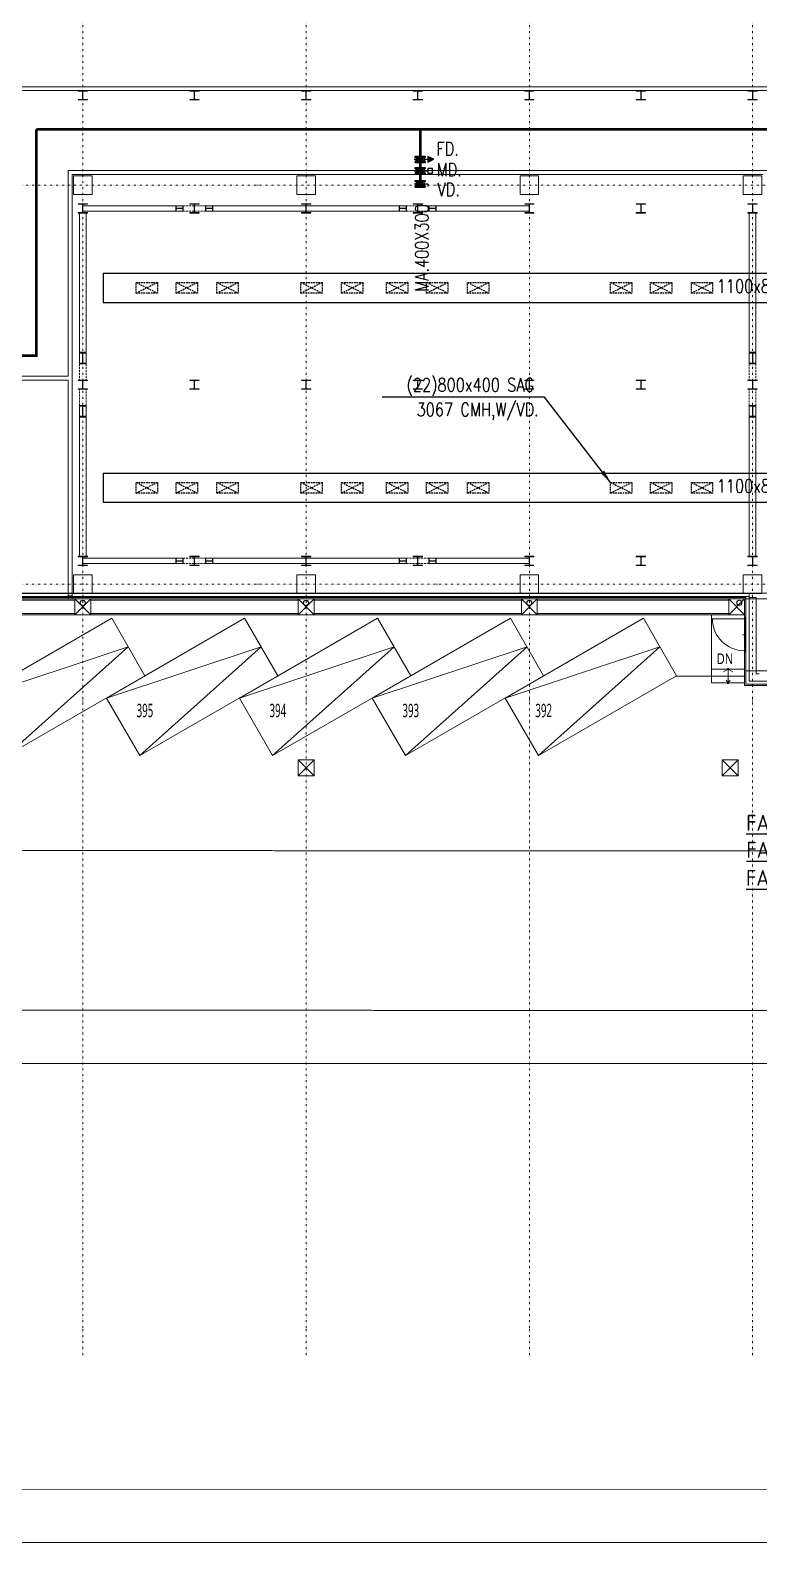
# Model space of a CAD drawing. Extents: x -76427 to 292734, y -42117 to 131250.
# Drawn here: x 41223 to 68632, y -36025 to 20820 of the extents above; entities that cross this region are included whole.
import ezdxf
from ezdxf.enums import TextEntityAlignment as Align

# ---------------------------------------------------------------- set-up
doc = ezdxf.new("R2010")
doc.units = 0
doc.header["$LTSCALE"] = 250
for name, pattern in [('H12PL1$0$CENTERK4', [0.3582, 0.3333, -0.0083, 0.0083, -0.0083]), ('H12PL1$0$JJP_三點線', [0.9, 0.3, -0.15, 0, -0.15, 0, -0.15, 0, -0.15]), ('H12PL1$0$JJP_虛線(退縮線、投影線、地下室範圍、非屬本工程、圖面分區)', [0.45, 0.3, -0.15]), ('XFM2D05-200k$0$HIDDEN', [0.375, 0.25, -0.125]), ('XFM2D05-200k$0$HIDDEN2', [0.1875, 0.125, -0.0625])]:
    doc.linetypes.add(name, pattern=pattern)
for name, color, linetype in [('H12PL1$0$A-OBJE-MEP', 252, 'Continuous'), ('H12PL1$0$A-STRS', 252, 'Continuous'), ('H12PL1$0$A-TEXT', 252, 'Continuous'), ('H12PL1$0$A-WALL-EX', 252, 'Continuous'), ('H12PL1$0$A-WALL-IN', 252, 'Continuous'), ('H12PL1$0$A-WALL-IN.200K', 252, 'Continuous'), ('H12PL1$0$L10_14_DOURO', 252, 'Continuous'), ('H12PL1$0$L10_14_DRAN', 252, 'Continuous'), ('H12PL1$0$L10_14_KABE1', 252, 'Continuous'), ('H12PL1$0$L10_14_KAIDAN', 252, 'Continuous'), ('H12PL1$0$L10_14_PKG', 252, 'Continuous'), ('H12PL1$0$L10_14_PKG-NN', 252, 'Continuous'), ('H12PL1$0$L10_14_SIAGE1', 252, 'Continuous'), ('H12PL1$0$L10_14_SIKICHI', 252, 'Continuous'), ('H12PL1$0$L10_14_SITE', 252, 'Continuous'), ('H12PL1$0$L10_14_SUGATA3', 252, 'Continuous'), ('H12PL1$0$L10_14_TATEGU1', 252, 'Continuous'), ('H12PL1$0$L10_14_TATEGU3', 252, 'Continuous'), ('H12PL1$0$S-BEAM-SHOW.200K', 252, 'Continuous'), ('H12PL1$0$S-COL', 252, 'Continuous'), ('H12PL1$0$S-COL.200K', 252, 'Continuous'), ('H12PL1$0$S-FNDN', 252, 'Continuous'), ('H12PL1$0$S-GRID', 252, 'Continuous'), ('H12PL1$0$S-SLAB-SHOW', 252, 'Continuous'), ('H12PL1$0$S-SLAB-SHOW.200K', 252, 'Continuous'), ('H12PL1$0$S-WALL', 252, 'Continuous'), ('XFM2D05-200k$0$M-CMDUCT-DAPR', 104, 'Continuous'), ('XFM2D05-200k$0$M-DUCT-DAPR', 3, 'Continuous'), ('XFM2D05-200k$0$M-DUCT-DIFFUSER', 2, 'Continuous'), ('XFM2D05-200k$0$M-DUCT-FLAN-L', 3, 'Continuous'), ('XFM2D05-200k$0$M-DUCT-TEXT', 4, 'Continuous'), ('XFM2D05-200k$0$M-HVAC-DUCT', 100, 'Continuous'), ('XFM2D05-200k$0$M-MAU-DUCT', 150, 'Continuous'), ('XFM2D05-200k$0$M-PIPE-TEXT-ARROR', 91, 'Continuous'), ('XFM2Q05-200k$0$M-HVAC-EQUP-TEXT', 4, 'Continuous')]:
    doc.layers.add(name, color=color, linetype=linetype)
doc.styles.add('H12PL1$0$Standard', font='', dxfattribs={"width": 0.8})
doc.styles.add('XFM2D05-200k$0$AA-TXT', font='simplex.shx', dxfattribs={"bigfont": 'china.shx'})
doc.styles.add('XFM2Q05-200k$0$AA-TXT', font='isocp.shx', dxfattribs={"width": 0.8, "bigfont": 'china.shx'})
doc.styles.get('H12PL1$0$Standard').set_extended_font_data('Microsoft JhengHei')
doc.dimstyles.new('XFM2D05-200k$0$adim-200', dxfattribs={"dimscale": 200, "dimtxt": 0.3, "dimasz": 2.5, "dimexe": 0.1, "dimexo": 0.5, "dimgap": 0.15, "dimtad": 0, "dimdec": 4, "dimzin": 3, "dimdsep": 46, "dimtxsty": 'XFM2D05-200k$0$AA-TXT', "dimcen": 2.5, "dimclrd": 256, "dimclre": 256, "dimclrt": 256, "dimadec": 0, "dimazin": 0, "dimtfac": 1, "dimtdec": 4, "dimtmove": 0, "dimatfit": 3, "dimfxl": 1, "dimtolj": 1, "dimtzin": 0, "dimarcsym": 0})

# ---------------------------------------------------------------- blocks, each defined once
blk = doc.blocks.new('H12PL1')
at = {"layer": 'H12PL1$0$A-OBJE-MEP', "lineweight": 0, "flags": 128}
for points in [[(43295, -700, 1), (43105, -700, 1)], [(51695, -700, 1), (51505, -700, 1)], [(60095, -700, 1), (59905, -700, 1)], [(67995, -700, 1), (67805, -700, 1)]]:
    blk.add_lwpolyline(points, format="xyb", close=True, dxfattribs=at)
at = {"layer": 'H12PL1$0$A-OBJE-MEP', "lineweight": 0}
for centre in [(43200, -700), (51600, -700), (60000, -700), (67900, -700)]:
    blk.add_circle(centre, 100, dxfattribs=at)
at = {"layer": 'H12PL1$0$A-STRS', "lineweight": 0}
for p, q in [((66850, -3190), (66850, -3710)), ((68100, -3190), (66850, -3190)), ((68100, -3190), (66850, -3190)), ((66850, -3190), (66850, -3450)), ((67475, -3450), (67475, -3190)), ((68100, -3710), (68100, -3190)), ((68100, -3450), (68100, -3190)), ((66850, -3450), (68100, -3450)), ((68100, -3450), (66850, -3450)), ((66850, -3450), (66850, -3710)), ((66850, -3450), (68100, -3450)), ((66850, -3710), (68100, -3710)), ((66850, -3710), (68100, -3710)), ((67400, -3610), (67475, -3710)), ((67475, -3710), (67475, -3450)), ((67475, -3710), (67550, -3610)), ((68100, -3710), (68100, -3450))]:
    blk.add_line(p, q, dxfattribs=at)
at = {"layer": 'H12PL1$0$A-STRS', "lineweight": 0, "flags": 128}
blk.add_lwpolyline([(67450, -3190, 1), (67500, -3190, 1)], format="xyb", close=True, dxfattribs=at)
at = {"layer": 'H12PL1$0$A-WALL-EX', "lineweight": 0}
for p, q in [((68150, -465), (18000, -465)), ((68270, -350), (68150, -350)), ((68270, -350), (68150, -350)), ((68150, -465), (68270, -465)), ((68150, -465), (68270, -465)), ((68270, -465), (68270, -350))]:
    blk.add_line(p, q, dxfattribs=at)
at = {"layer": 'H12PL1$0$A-WALL-EX', "lineweight": 0, "flags": 128}
for points in [[(68150, -350), (18000, -350)], [(18000, -500), (68150, -500)], [(18000, -500), (68150, -500)], [(18000, -500), (68150, -500)], [(18000, -500), (68150, -500)], [(18000, -500), (68150, -500)], [(18000, -500), (68150, -500)], [(18000, -500), (68150, -500)], [(18000, -500), (68150, -500)], [(68150, -350), (68270, -350)], [(68150, -500), (68150, -465)], [(68150, -465), (68150, -3640)], [(68270, -3640), (68270, -350)], [(68150, -3760), (68150, -3640)], [(68150, -3760), (77050, -3760)], [(76930, -3640), (68270, -3640)]]:
    blk.add_lwpolyline(points, dxfattribs=at)
at = {"layer": 'H12PL1$0$A-WALL-IN', "lineweight": 0, "flags": 128}
for points in [[(68270, -350), (68270, -500)], [(68270, -500), (68537, -500)], [(68537, -500), (68537, -3372.5)], [(68537, -3372.5), (68650, -3372.5)]]:
    blk.add_lwpolyline(points, dxfattribs=at)
at = {"layer": 'H12PL1$0$A-WALL-IN.200K', "lineweight": 0, "flags": 128}
for points in [[(243150, 18700), (39500, 18700)], [(40000, 18550), (43025, 18550)], [(43375, 18550), (47225, 18550)], [(47575, 18550), (51425, 18550)], [(51775, 18550), (55625, 18550)], [(55975, 18550), (59825, 18550)], [(60175, 18550), (64025, 18550)], [(64375, 18550), (68225, 18550)], [(68575, 18550), (72425, 18550)], [(42650, 15550), (42650, 15400)], [(167450, 15550), (42650, 15550)], [(42650, 15400), (42650, 7825)], [(42800, 7675), (42800, 15400)], [(42800, 15400), (68800, 15400)], [(42650, 7825), (18450, 7825)], [(39175, 7675), (42650, 7675)], [(42650, 7675), (42650, -440)], [(42800, -440), (42800, 7675)], [(42650, -440), (42800, -440)]]:
    blk.add_lwpolyline(points, dxfattribs=at)
at = {"layer": 'H12PL1$0$L10_14_DOURO', "lineweight": 0}
for p, q in [((263350.86, -18066.2), (-720.36, -18001.66)), ((96439.32, -34025.4), (10639.33, -34004.43))]:
    blk.add_line(p, q, dxfattribs=at)
at = {"layer": 'H12PL1$0$L10_14_DRAN', "lineweight": 0}
for centre in [(43200, -700), (51600, -700), (60000, -700), (67900, -700)]:
    blk.add_circle(centre, 100, dxfattribs=at)
at = {"layer": 'H12PL1$0$L10_14_KABE1', "lineweight": 0}
for p, q in [((18050, -550), (68100, -550)), ((68100, -550), (68100, -1245)), ((68100, -1245), (68150, -1245)), ((68100, -2555), (68150, -2555)), ((68100, -2555), (68100, -3810)), ((68100, -3810), (77100, -3810))]:
    blk.add_line(p, q, dxfattribs=at)
at = {"layer": 'H12PL1$0$L10_14_KAIDAN', "lineweight": 0, "flags": 128}
blk.add_lwpolyline([(67475, -3710), (67475, -3190), (67650, -3290), (67475, -3190), (67300, -3290)], dxfattribs=at)
at = {"layer": 'H12PL1$0$L10_14_KAIDAN', "lineweight": 0}
blk.add_circle((67475, -3710), 25, dxfattribs=at)
at = {"layer": 'H12PL1$0$L10_14_PKG', "lineweight": 0, "flags": 128}
for points in [[(40342.67, -6441.61), (45538.82, -3441.61), (44288.82, -1276.55), (39092.67, -4276.55)], [(45342.67, -6441.61), (50538.82, -3441.61), (49288.82, -1276.55), (44092.67, -4276.55)], [(50342.67, -6441.61), (55538.82, -3441.61), (54288.82, -1276.55), (49092.67, -4276.55)], [(55342.67, -6441.61), (60538.82, -3441.61), (59288.82, -1276.55), (54092.67, -4276.55)], [(60342.67, -6441.61), (65538.82, -3441.61), (64288.82, -1276.55), (59092.67, -4276.55)]]:
    blk.add_lwpolyline(points, close=True, dxfattribs=at)
for points in [[(40342.67, -6441.61), (44913.82, -2359.08), (39092.67, -4276.55)], [(45342.67, -6441.61), (49913.82, -2359.08), (44092.67, -4276.55)], [(50342.67, -6441.61), (54913.82, -2359.08), (49092.67, -4276.55)], [(55342.67, -6441.61), (59913.82, -2359.08), (54092.67, -4276.55)], [(60342.67, -6441.61), (64913.82, -2359.08), (59092.67, -4276.55)]]:
    blk.add_lwpolyline(points, dxfattribs=at)
at = {"layer": 'H12PL1$0$L10_14_SIAGE1', "lineweight": 0}
for p, q in [((68100, -1245), (68100, -1260)), ((68100, -2555), (68100, -2540))]:
    blk.add_line(p, q, dxfattribs=at)
at = {"layer": 'H12PL1$0$L10_14_SIKICHI', "linetype": 'H12PL1$0$CENTERK4', "lineweight": 0}
for p, q in [((263352.82, -10066.2), (-23200, -9996.16)), ((263351.35, -16066.2), (-23200, -15996.16)), ((263351.35, -16066.2), (-14000, -15998.41)), ((96438.83, -36025.4), (10638.84, -36004.43))]:
    blk.add_line(p, q, dxfattribs=at)
at = {"layer": 'H12PL1$0$L10_14_SITE', "lineweight": 0}
blk.add_line((65506.97, -3460), (66850, -3460), dxfattribs=at)
at = {"layer": 'H12PL1$0$L10_14_SUGATA3', "lineweight": 0}
for p, q in [((42900, -1150), (43500, -550)), ((42900, -550), (43500, -1150)), ((51300, -1150), (51900, -550)), ((51300, -550), (51900, -1150)), ((59700, -1150), (60300, -550)), ((59700, -550), (60300, -1150)), ((67500, -550), (68100, -1150)), ((67500, -1150), (68100, -550)), ((35100, -600), (42900, -600)), ((35100, -1100), (42900, -1100)), ((43500, -600), (51300, -600)), ((43500, -1100), (51300, -1100)), ((51900, -600), (59700, -600)), ((51900, -1100), (59700, -1100)), ((60300, -600), (67500, -600)), ((60300, -1100), (67500, -1100)), ((18650, -1150), (67500, -1150)), ((66850, -1150), (66850, -3710)), ((68100, -1150), (66850, -1150)), ((68100, -3190), (66850, -3190)), ((68100, -3450), (66850, -3450)), ((68100, -3710), (66850, -3710)), ((51300, -6600), (51900, -7200)), ((51300, -7200), (51900, -6600)), ((67250, -6600), (67850, -7200)), ((67250, -7200), (67850, -6600))]:
    blk.add_line(p, q, dxfattribs=at)
at = {"layer": 'H12PL1$0$L10_14_SUGATA3', "lineweight": 0, "flags": 128}
for points in [[(42900, -1150), (43500, -1150), (43500, -550), (42900, -550)], [(51300, -1150), (51900, -1150), (51900, -550), (51300, -550)], [(59700, -1150), (60300, -1150), (60300, -550), (59700, -550)], [(67500, -1150), (68100, -1150), (68100, -550), (67500, -550)], [(51300, -7200), (51900, -7200), (51900, -6600), (51300, -6600)], [(67250, -7200), (67850, -7200), (67850, -6600), (67250, -6600)]]:
    blk.add_lwpolyline(points, close=True, dxfattribs=at)
at = {"layer": 'H12PL1$0$L10_14_TATEGU1', "lineweight": 0, "flags": 128}
for points in [[(68110, -1260), (68090, -1260), (68090, -1285), (68135, -1285), (68135, -1300), (68150, -1300)], [(68110, -2540), (68090, -2540), (68090, -2515), (68135, -2515), (68135, -2500), (68150, -2500)]]:
    blk.add_lwpolyline(points, dxfattribs=at)
at = {"layer": 'H12PL1$0$L10_14_TATEGU3', "lineweight": 0}
for p, q in [((68090, -1300), (66890, -1300)), ((68150, -1900), (68025, -1900))]:
    blk.add_line(p, q, dxfattribs=at)
at = {"layer": 'H12PL1$0$L10_14_TATEGU3', "lineweight": 0, "flags": 128}
blk.add_lwpolyline([(68090, -2510), (68090, -1290), (68130, -1290), (68130, -2510)], close=True, dxfattribs=at)
at = {"layer": 'H12PL1$0$L10_14_TATEGU3', "lineweight": 0}
blk.add_arc((68090, -1300), 1200, 180, 270, dxfattribs=at)
at = {"layer": 'H12PL1$0$S-BEAM-SHOW.200K', "lineweight": 0}
for p, q in [((43200, 14225), (46982.35, 14225)), ((43200, 14025), (43200, 14225)), ((46719.14, 14225), (46702.34, 14225)), ((46702.34, 14225), (46702.34, 14025)), ((46719.14, 14135), (46719.14, 14225)), ((46982.35, 14225), (46965.55, 14225)), ((46965.55, 14225), (46965.55, 14135)), ((46982.35, 14025), (46982.35, 14225)), ((51600, 14225), (47817.65, 14225)), ((47834.45, 14225), (47817.65, 14225)), ((47817.65, 14225), (47817.65, 14025)), ((47834.45, 14135), (47834.45, 14225)), ((48097.66, 14225), (48080.86, 14225)), ((48080.86, 14225), (48080.86, 14135)), ((48097.66, 14025), (48097.66, 14225)), ((51600, 14225), (55382.35, 14225)), ((55119.14, 14225), (55102.34, 14225)), ((55102.34, 14225), (55102.34, 14025)), ((55119.14, 14135), (55119.14, 14225)), ((55382.35, 14225), (55365.55, 14225)), ((55365.55, 14225), (55365.55, 14135)), ((55382.35, 14025), (55382.35, 14225)), ((60000, 14225), (56217.65, 14225)), ((56234.45, 14225), (56217.65, 14225)), ((56217.65, 14225), (56217.65, 14025)), ((56234.45, 14135), (56234.45, 14225)), ((56497.66, 14225), (56480.86, 14225)), ((56480.86, 14225), (56480.86, 14135)), ((56497.66, 14025), (56497.66, 14225)), ((60000, 14225), (60000, 14025)), ((43075, 13950), (43075, 8277.59)), ((43075, 13950), (43325, 13950)), ((43200, 14025), (46982.35, 14025)), ((43325, 13950), (43325, 8277.59)), ((46702.34, 14025), (46719.14, 14025)), ((46721.6, 14130.76), (46719.14, 14135)), ((46719.14, 14115), (46721.6, 14119.24)), ((46719.14, 14025), (46719.14, 14115)), ((46727.54, 14129), (46721.6, 14130.76)), ((46721.6, 14119.24), (46727.54, 14121)), ((46957.15, 14129), (46727.54, 14129)), ((46727.54, 14121), (46957.15, 14121)), ((46963.09, 14130.76), (46957.15, 14129)), ((46957.15, 14121), (46963.09, 14119.24)), ((46965.55, 14135), (46963.09, 14130.76)), ((46963.09, 14119.24), (46965.55, 14115)), ((46965.55, 14115), (46965.55, 14025)), ((46965.55, 14025), (46982.35, 14025)), ((51600, 14025), (47817.65, 14025)), ((47817.65, 14025), (47834.45, 14025)), ((47836.91, 14130.76), (47834.45, 14135)), ((47834.45, 14115), (47836.91, 14119.24)), ((47834.45, 14025), (47834.45, 14115)), ((47842.85, 14129), (47836.91, 14130.76)), ((47836.91, 14119.24), (47842.85, 14121)), ((48072.46, 14129), (47842.85, 14129)), ((47842.85, 14121), (48072.46, 14121)), ((48078.4, 14130.76), (48072.46, 14129)), ((48072.46, 14121), (48078.4, 14119.24)), ((48080.86, 14135), (48078.4, 14130.76)), ((48078.4, 14119.24), (48080.86, 14115)), ((48080.86, 14115), (48080.86, 14025)), ((48080.86, 14025), (48097.66, 14025)), ((51600, 14025), (55382.35, 14025)), ((55102.34, 14025), (55119.14, 14025)), ((55121.6, 14130.76), (55119.14, 14135)), ((55119.14, 14115), (55121.6, 14119.24)), ((55119.14, 14025), (55119.14, 14115)), ((55127.54, 14129), (55121.6, 14130.76)), ((55121.6, 14119.24), (55127.54, 14121)), ((55357.15, 14129), (55127.54, 14129)), ((55127.54, 14121), (55357.15, 14121)), ((55363.09, 14130.76), (55357.15, 14129)), ((55357.15, 14121), (55363.09, 14119.24)), ((55365.55, 14135), (55363.09, 14130.76)), ((55363.09, 14119.24), (55365.55, 14115)), ((55365.55, 14115), (55365.55, 14025)), ((55365.55, 14025), (55382.35, 14025)), ((60000, 14025), (56217.65, 14025)), ((56217.65, 14025), (56234.45, 14025)), ((56236.91, 14130.76), (56234.45, 14135)), ((56234.45, 14115), (56236.91, 14119.24)), ((56234.45, 14025), (56234.45, 14115)), ((56242.85, 14129), (56236.91, 14130.76)), ((56236.91, 14119.24), (56242.85, 14121)), ((56472.46, 14129), (56242.85, 14129)), ((56242.85, 14121), (56472.46, 14121)), ((56478.4, 14130.76), (56472.46, 14129)), ((56472.46, 14121), (56478.4, 14119.24)), ((56480.86, 14135), (56478.4, 14130.76)), ((56478.4, 14119.24), (56480.86, 14115)), ((56480.86, 14115), (56480.86, 14025)), ((56480.86, 14025), (56497.66, 14025)), ((68275, 13950), (68275, 8277.59)), ((68275, 13950), (68525, 13950)), ((68525, 13950), (68525, 8277.59)), ((43325, 8722.23), (43075, 8722.23)), ((43075, 8722.23), (43075, 8686.66)), ((43075, 8686.66), (43194, 8686.66)), ((43194, 8686.66), (43206, 8686.66)), ((43206, 8686.66), (43194, 8686.66)), ((43194, 8686.66), (43194, 8313.16)), ((43206, 8686.66), (43325, 8686.66)), ((43206, 8313.16), (43206, 8686.66)), ((43325, 8686.66), (43325, 8722.23)), ((68525, 8722.23), (68275, 8722.23)), ((68275, 8722.23), (68275, 8686.66)), ((68275, 8686.66), (68394, 8686.66)), ((68394, 8686.66), (68406, 8686.66)), ((68406, 8686.66), (68394, 8686.66)), ((68394, 8686.66), (68394, 8313.16)), ((68406, 8686.66), (68525, 8686.66)), ((68406, 8313.16), (68406, 8686.66)), ((68525, 8686.66), (68525, 8722.23)), ((43075, 8313.16), (43075, 8277.59)), ((43194, 8313.16), (43075, 8313.16)), ((43075, 8277.59), (43325, 8277.59)), ((43194, 8313.16), (43206, 8313.16)), ((43206, 8313.16), (43194, 8313.16)), ((43325, 8313.16), (43206, 8313.16)), ((43325, 8277.59), (43325, 8313.16)), ((68275, 8313.16), (68275, 8277.59)), ((68394, 8313.16), (68275, 8313.16)), ((68275, 8277.59), (68525, 8277.59)), ((68394, 8313.16), (68406, 8313.16)), ((68406, 8313.16), (68394, 8313.16)), ((68525, 8313.16), (68406, 8313.16)), ((68525, 8277.59), (68525, 8313.16)), ((43075, 1050), (43075, 6722.41)), ((43325, 6722.41), (43075, 6722.41)), ((43075, 6722.41), (43075, 6686.84)), ((43075, 6686.84), (43194, 6686.84)), ((43075, 6313.34), (43075, 6277.77)), ((43194, 6313.34), (43075, 6313.34)), ((43075, 6277.77), (43325, 6277.77)), ((43206, 6686.84), (43194, 6686.84)), ((43194, 6686.84), (43194, 6313.34)), ((43194, 6686.84), (43206, 6686.84)), ((43206, 6313.34), (43194, 6313.34)), ((43194, 6313.34), (43206, 6313.34)), ((43206, 6313.34), (43206, 6686.84)), ((43206, 6686.84), (43325, 6686.84)), ((43325, 6313.34), (43206, 6313.34)), ((43325, 1050), (43325, 6722.41)), ((43325, 6686.84), (43325, 6722.41)), ((43325, 6277.77), (43325, 6313.34)), ((68275, 1050), (68275, 6722.41)), ((68525, 6722.41), (68275, 6722.41)), ((68275, 6722.41), (68275, 6686.84)), ((68275, 6686.84), (68394, 6686.84)), ((68275, 6313.34), (68275, 6277.77)), ((68394, 6313.34), (68275, 6313.34)), ((68275, 6277.77), (68525, 6277.77)), ((68406, 6686.84), (68394, 6686.84)), ((68394, 6686.84), (68394, 6313.34)), ((68394, 6686.84), (68406, 6686.84)), ((68406, 6313.34), (68394, 6313.34)), ((68394, 6313.34), (68406, 6313.34)), ((68406, 6313.34), (68406, 6686.84)), ((68406, 6686.84), (68525, 6686.84)), ((68525, 6313.34), (68406, 6313.34)), ((68525, 1050), (68525, 6722.41)), ((68525, 6686.84), (68525, 6722.41)), ((68525, 6277.77), (68525, 6313.34)), ((43325, 1050), (43075, 1050)), ((43200, 975), (46982.35, 975)), ((43200, 775), (43200, 975)), ((43200, 775), (46982.35, 775)), ((46719.14, 975), (46702.34, 975)), ((46702.34, 975), (46702.34, 775)), ((46702.34, 775), (46719.14, 775)), ((46719.14, 885), (46719.14, 975)), ((46721.6, 880.76), (46719.14, 885)), ((46719.14, 865), (46721.6, 869.24)), ((46719.14, 775), (46719.14, 865)), ((46727.54, 879), (46721.6, 880.76)), ((46721.6, 869.24), (46727.54, 871)), ((46957.15, 879), (46727.54, 879)), ((46727.54, 871), (46957.15, 871)), ((46963.09, 880.76), (46957.15, 879)), ((46957.15, 871), (46963.09, 869.24)), ((46965.55, 885), (46963.09, 880.76)), ((46963.09, 869.24), (46965.55, 865)), ((46982.35, 975), (46965.55, 975)), ((46965.55, 975), (46965.55, 885)), ((46965.55, 865), (46965.55, 775)), ((46965.55, 775), (46982.35, 775)), ((46982.35, 775), (46982.35, 975)), ((51600, 975), (47817.65, 975)), ((47834.45, 975), (47817.65, 975)), ((47817.65, 975), (47817.65, 775)), ((51600, 775), (47817.65, 775)), ((47817.65, 775), (47834.45, 775)), ((47834.45, 885), (47834.45, 975)), ((47836.91, 880.76), (47834.45, 885)), ((47834.45, 865), (47836.91, 869.24)), ((47834.45, 775), (47834.45, 865)), ((47842.85, 879), (47836.91, 880.76)), ((47836.91, 869.24), (47842.85, 871)), ((48072.46, 879), (47842.85, 879)), ((47842.85, 871), (48072.46, 871)), ((48078.4, 880.76), (48072.46, 879)), ((48072.46, 871), (48078.4, 869.24)), ((48080.86, 885), (48078.4, 880.76)), ((48078.4, 869.24), (48080.86, 865)), ((48097.66, 975), (48080.86, 975)), ((48080.86, 975), (48080.86, 885)), ((48080.86, 865), (48080.86, 775)), ((48080.86, 775), (48097.66, 775)), ((48097.66, 775), (48097.66, 975)), ((51600, 975), (55382.35, 975)), ((51600, 775), (55382.35, 775)), ((55119.14, 975), (55102.34, 975)), ((55102.34, 975), (55102.34, 775)), ((55102.34, 775), (55119.14, 775)), ((55119.14, 885), (55119.14, 975)), ((55121.6, 880.76), (55119.14, 885)), ((55119.14, 865), (55121.6, 869.24)), ((55119.14, 775), (55119.14, 865)), ((55127.54, 879), (55121.6, 880.76)), ((55121.6, 869.24), (55127.54, 871)), ((55357.15, 879), (55127.54, 879)), ((55127.54, 871), (55357.15, 871)), ((55363.09, 880.76), (55357.15, 879)), ((55357.15, 871), (55363.09, 869.24)), ((55365.55, 885), (55363.09, 880.76)), ((55363.09, 869.24), (55365.55, 865)), ((55382.35, 975), (55365.55, 975)), ((55365.55, 975), (55365.55, 885)), ((55365.55, 865), (55365.55, 775)), ((55365.55, 775), (55382.35, 775)), ((55382.35, 775), (55382.35, 975)), ((60000, 975), (56217.65, 975)), ((56234.45, 975), (56217.65, 975)), ((56217.65, 975), (56217.65, 775)), ((60000, 775), (56217.65, 775)), ((56217.65, 775), (56234.45, 775)), ((56234.45, 885), (56234.45, 975)), ((56236.91, 880.76), (56234.45, 885)), ((56234.45, 865), (56236.91, 869.24)), ((56234.45, 775), (56234.45, 865)), ((56242.85, 879), (56236.91, 880.76)), ((56236.91, 869.24), (56242.85, 871)), ((56472.46, 879), (56242.85, 879)), ((56242.85, 871), (56472.46, 871)), ((56478.4, 880.76), (56472.46, 879)), ((56472.46, 871), (56478.4, 869.24)), ((56480.86, 885), (56478.4, 880.76)), ((56478.4, 869.24), (56480.86, 865)), ((56497.66, 975), (56480.86, 975)), ((56480.86, 975), (56480.86, 885)), ((56480.86, 865), (56480.86, 775)), ((56480.86, 775), (56497.66, 775)), ((56497.66, 775), (56497.66, 975)), ((60000, 975), (60000, 775)), ((68525, 1050), (68275, 1050))]:
    blk.add_line(p, q, dxfattribs=at)
at = {"layer": 'H12PL1$0$S-BEAM-SHOW.200K', "linetype": 'H12PL1$0$JJP_虛線(退縮線、投影線、地下室範圍、非屬本工程、圖面分區)', "lineweight": 0}
for p, q in [((46982.35, 14225), (47400, 14225)), ((47817.65, 14225), (47400, 14225)), ((55382.35, 14225), (55800, 14225)), ((56217.65, 14225), (55800, 14225)), ((46982.35, 14025), (47400, 14025)), ((47817.65, 14025), (47400, 14025)), ((55382.35, 14025), (55800, 14025)), ((56217.65, 14025), (55800, 14025)), ((43075, 8277.59), (43075, 7675)), ((43325, 8277.59), (43325, 7675)), ((68275, 8277.59), (68275, 7675)), ((68525, 8277.59), (68525, 7675)), ((43075, 7675), (43325, 7675)), ((68275, 7675), (68525, 7675)), ((43075, 6722.41), (43075, 7325)), ((43325, 7325), (43075, 7325)), ((43325, 6722.41), (43325, 7325)), ((68275, 6722.41), (68275, 7325)), ((68525, 7325), (68275, 7325)), ((68525, 6722.41), (68525, 7325)), ((46982.35, 975), (47400, 975)), ((46982.35, 775), (47400, 775)), ((47817.65, 975), (47400, 975)), ((47817.65, 775), (47400, 775)), ((55382.35, 975), (55800, 975)), ((55382.35, 775), (55800, 775)), ((56217.65, 975), (55800, 975)), ((56217.65, 775), (55800, 775))]:
    blk.add_line(p, q, dxfattribs=at)
at = {"layer": 'H12PL1$0$S-COL', "lineweight": 0, "flags": 128}
for points in [[(42850, 14650), (43550, 14650), (43550, 15350), (42850, 15350)], [(51250, 14650), (51950, 14650), (51950, 15350), (51250, 15350)], [(59650, 14650), (60350, 14650), (60350, 15350), (59650, 15350)], [(68050, 14650), (68750, 14650), (68750, 15350), (68050, 15350)]]:
    blk.add_lwpolyline(points, close=True, dxfattribs=at)
for points in [[(43550, -350), (43550, 350), (42850, 350), (42850, -350)], [(51950, -350), (51950, 350), (51250, 350), (51250, -350)], [(60350, -350), (60350, 350), (59650, 350), (59650, -350)], [(68270, -350), (68750, -350), (68750, 350), (68050, 350), (68050, -350)]]:
    blk.add_lwpolyline(points, dxfattribs=at)
at = {"layer": 'H12PL1$0$S-COL.200K', "lineweight": 0, "flags": 128}
for points in [[(43375, 18550), (43375, 18531), (43213, 18531, 0.41421356), (43206, 18524), (43206, 18226, 0.41421356), (43213, 18219), (43375, 18219), (43375, 18200), (43025, 18200), (43025, 18219), (43187, 18219, 0.41421356), (43194, 18226), (43194, 18524, 0.41421356), (43187, 18531), (43025, 18531), (43025, 18550)], [(47575, 18550), (47575, 18531), (47413, 18531, 0.41421356), (47406, 18524), (47406, 18226, 0.41421356), (47413, 18219), (47575, 18219), (47575, 18200), (47225, 18200), (47225, 18219), (47387, 18219, 0.41421356), (47394, 18226), (47394, 18524, 0.41421356), (47387, 18531), (47225, 18531), (47225, 18550)], [(51775, 18550), (51775, 18531), (51613, 18531, 0.41421356), (51606, 18524), (51606, 18226, 0.41421356), (51613, 18219), (51775, 18219), (51775, 18200), (51425, 18200), (51425, 18219), (51587, 18219, 0.41421356), (51594, 18226), (51594, 18524, 0.41421356), (51587, 18531), (51425, 18531), (51425, 18550)], [(55975, 18550), (55975, 18531), (55813, 18531, 0.41421356), (55806, 18524), (55806, 18226, 0.41421356), (55813, 18219), (55975, 18219), (55975, 18200), (55625, 18200), (55625, 18219), (55787, 18219, 0.41421356), (55794, 18226), (55794, 18524, 0.41421356), (55787, 18531), (55625, 18531), (55625, 18550)], [(60175, 18550), (60175, 18531), (60013, 18531, 0.41421356), (60006, 18524), (60006, 18226, 0.41421356), (60013, 18219), (60175, 18219), (60175, 18200), (59825, 18200), (59825, 18219), (59987, 18219, 0.41421356), (59994, 18226), (59994, 18524, 0.41421356), (59987, 18531), (59825, 18531), (59825, 18550)], [(64375, 18550), (64375, 18531), (64213, 18531, 0.41421356), (64206, 18524), (64206, 18226, 0.41421356), (64213, 18219), (64375, 18219), (64375, 18200), (64025, 18200), (64025, 18219), (64187, 18219, 0.41421356), (64194, 18226), (64194, 18524, 0.41421356), (64187, 18531), (64025, 18531), (64025, 18550)], [(68575, 18550), (68575, 18531), (68413, 18531, 0.41421356), (68406, 18524), (68406, 18226, 0.41421356), (68413, 18219), (68575, 18219), (68575, 18200), (68225, 18200), (68225, 18219), (68387, 18219, 0.41421356), (68394, 18226), (68394, 18524, 0.41421356), (68387, 18531), (68225, 18531), (68225, 18550)], [(43375, 14300), (43375, 14281), (43213, 14281, 0.41421356), (43206, 14274), (43206, 13976, 0.41421356), (43213, 13969), (43375, 13969), (43375, 13950), (43025, 13950), (43025, 13969), (43187, 13969, 0.41421356), (43194, 13976), (43194, 14274, 0.41421356), (43187, 14281), (43025, 14281), (43025, 14300)], [(47575, 14300), (47575, 14281), (47413, 14281, 0.41421356), (47406, 14274), (47406, 13976, 0.41421356), (47413, 13969), (47575, 13969), (47575, 13950), (47225, 13950), (47225, 13969), (47387, 13969, 0.41421356), (47394, 13976), (47394, 14274, 0.41421356), (47387, 14281), (47225, 14281), (47225, 14300)], [(51775, 14300), (51775, 14281), (51613, 14281, 0.41421356), (51606, 14274), (51606, 13976, 0.41421356), (51613, 13969), (51775, 13969), (51775, 13950), (51425, 13950), (51425, 13969), (51587, 13969, 0.41421356), (51594, 13976), (51594, 14274, 0.41421356), (51587, 14281), (51425, 14281), (51425, 14300)], [(55975, 14300), (55975, 14281), (55813, 14281, 0.41421356), (55806, 14274), (55806, 13976, 0.41421356), (55813, 13969), (55975, 13969), (55975, 13950), (55625, 13950), (55625, 13969), (55787, 13969, 0.41421356), (55794, 13976), (55794, 14274, 0.41421356), (55787, 14281), (55625, 14281), (55625, 14300)], [(60175, 14300), (60175, 14281), (60013, 14281, 0.41421356), (60006, 14274), (60006, 13976, 0.41421356), (60013, 13969), (60175, 13969), (60175, 13950), (59825, 13950), (59825, 13969), (59987, 13969, 0.41421356), (59994, 13976), (59994, 14274, 0.41421356), (59987, 14281), (59825, 14281), (59825, 14300)], [(64375, 14300), (64375, 14281), (64213, 14281, 0.41421356), (64206, 14274), (64206, 13976, 0.41421356), (64213, 13969), (64375, 13969), (64375, 13950), (64025, 13950), (64025, 13969), (64187, 13969, 0.41421356), (64194, 13976), (64194, 14274, 0.41421356), (64187, 14281), (64025, 14281), (64025, 14300)], [(68575, 14300), (68575, 14281), (68413, 14281, 0.41421356), (68406, 14274), (68406, 13976, 0.41421356), (68413, 13969), (68575, 13969), (68575, 13950), (68225, 13950), (68225, 13969), (68387, 13969, 0.41421356), (68394, 13976), (68394, 14274, 0.41421356), (68387, 14281), (68225, 14281), (68225, 14300)], [(43375, 7675), (43375, 7656), (43213, 7656, 0.41421356), (43206, 7649), (43206, 7351, 0.41421356), (43213, 7344), (43375, 7344), (43375, 7325), (43025, 7325), (43025, 7344), (43187, 7344, 0.41421356), (43194, 7351), (43194, 7649, 0.41421356), (43187, 7656), (43025, 7656), (43025, 7675)], [(47575, 7675), (47575, 7656), (47413, 7656, 0.41421356), (47406, 7649), (47406, 7351, 0.41421356), (47413, 7344), (47575, 7344), (47575, 7325), (47225, 7325), (47225, 7344), (47387, 7344, 0.41421356), (47394, 7351), (47394, 7649, 0.41421356), (47387, 7656), (47225, 7656), (47225, 7675)], [(51775, 7675), (51775, 7656), (51613, 7656, 0.41421356), (51606, 7649), (51606, 7351, 0.41421356), (51613, 7344), (51775, 7344), (51775, 7325), (51425, 7325), (51425, 7344), (51587, 7344, 0.41421356), (51594, 7351), (51594, 7649, 0.41421356), (51587, 7656), (51425, 7656), (51425, 7675)], [(55975, 7675), (55975, 7656), (55813, 7656, 0.41421356), (55806, 7649), (55806, 7351, 0.41421356), (55813, 7344), (55975, 7344), (55975, 7325), (55625, 7325), (55625, 7344), (55787, 7344, 0.41421356), (55794, 7351), (55794, 7649, 0.41421356), (55787, 7656), (55625, 7656), (55625, 7675)], [(60175, 7675), (60175, 7656), (60013, 7656, 0.41421356), (60006, 7649), (60006, 7351, 0.41421356), (60013, 7344), (60175, 7344), (60175, 7325), (59825, 7325), (59825, 7344), (59987, 7344, 0.41421356), (59994, 7351), (59994, 7649, 0.41421356), (59987, 7656), (59825, 7656), (59825, 7675)], [(64375, 7675), (64375, 7656), (64213, 7656, 0.41421356), (64206, 7649), (64206, 7351, 0.41421356), (64213, 7344), (64375, 7344), (64375, 7325), (64025, 7325), (64025, 7344), (64187, 7344, 0.41421356), (64194, 7351), (64194, 7649, 0.41421356), (64187, 7656), (64025, 7656), (64025, 7675)], [(68575, 7675), (68575, 7656), (68413, 7656, 0.41421356), (68406, 7649), (68406, 7351, 0.41421356), (68413, 7344), (68575, 7344), (68575, 7325), (68225, 7325), (68225, 7344), (68387, 7344, 0.41421356), (68394, 7351), (68394, 7649, 0.41421356), (68387, 7656), (68225, 7656), (68225, 7675)], [(43375, 1050), (43375, 1031), (43213, 1031, 0.41421356), (43206, 1024), (43206, 726, 0.41421356), (43213, 719), (43375, 719), (43375, 700), (43025, 700), (43025, 719), (43187, 719, 0.41421356), (43194, 726), (43194, 1024, 0.41421356), (43187, 1031), (43025, 1031), (43025, 1050)], [(47575, 1050), (47575, 1031), (47413, 1031, 0.41421356), (47406, 1024), (47406, 726, 0.41421356), (47413, 719), (47575, 719), (47575, 700), (47225, 700), (47225, 719), (47387, 719, 0.41421356), (47394, 726), (47394, 1024, 0.41421356), (47387, 1031), (47225, 1031), (47225, 1050)], [(51775, 1050), (51775, 1031), (51613, 1031, 0.41421356), (51606, 1024), (51606, 726, 0.41421356), (51613, 719), (51775, 719), (51775, 700), (51425, 700), (51425, 719), (51587, 719, 0.41421356), (51594, 726), (51594, 1024, 0.41421356), (51587, 1031), (51425, 1031), (51425, 1050)], [(55975, 1050), (55975, 1031), (55813, 1031, 0.41421356), (55806, 1024), (55806, 726, 0.41421356), (55813, 719), (55975, 719), (55975, 700), (55625, 700), (55625, 719), (55787, 719, 0.41421356), (55794, 726), (55794, 1024, 0.41421356), (55787, 1031), (55625, 1031), (55625, 1050)], [(60175, 1050), (60175, 1031), (60013, 1031, 0.41421356), (60006, 1024), (60006, 726, 0.41421356), (60013, 719), (60175, 719), (60175, 700), (59825, 700), (59825, 719), (59987, 719, 0.41421356), (59994, 726), (59994, 1024, 0.41421356), (59987, 1031), (59825, 1031), (59825, 1050)], [(64375, 1050), (64375, 1031), (64213, 1031, 0.41421356), (64206, 1024), (64206, 726, 0.41421356), (64213, 719), (64375, 719), (64375, 700), (64025, 700), (64025, 719), (64187, 719, 0.41421356), (64194, 726), (64194, 1024, 0.41421356), (64187, 1031), (64025, 1031), (64025, 1050)], [(68575, 1050), (68575, 1031), (68413, 1031, 0.41421356), (68406, 1024), (68406, 726, 0.41421356), (68413, 719), (68575, 719), (68575, 700), (68225, 700), (68225, 719), (68387, 719, 0.41421356), (68394, 726), (68394, 1024, 0.41421356), (68387, 1031), (68225, 1031), (68225, 1050)]]:
    blk.add_lwpolyline(points, format="xyb", close=True, dxfattribs=at)
at = {"layer": 'H12PL1$0$S-FNDN', "lineweight": 0, "flags": 128}
blk.add_lwpolyline([(43500, 74700), (18300, 74700), (18300, 15000), (18125, 15000), (18125, -550), (93300, -550), (93300, 74700)], close=True, dxfattribs=at)
at = {"layer": 'H12PL1$0$S-GRID', "linetype": 'H12PL1$0$JJP_三點線', "lineweight": 0}
for p, q in [((43200, 128250), (43200, -28000)), ((51600, 128250), (51600, -28000)), ((60000, 128250), (60000, -28000)), ((68400, 128250), (68400, -28000)), ((-29000, 15000), (289600, 15000)), ((-29000, 0), (289600, 0)), ((43200, -28000), (43200, -29000)), ((51600, -28000), (51600, -29000)), ((60000, -28000), (60000, -29000)), ((68400, -28000), (68400, -29000))]:
    blk.add_line(p, q, dxfattribs=at)
at = {"layer": 'H12PL1$0$S-SLAB-SHOW', "lineweight": 0, "flags": 128}
for points in [[(77050, -3760), (68150, -3760), (68150, -3260), (74060, -3260), (74060, -1980), (74160, -1980), (74160, -1780), (73800, -1780), (73800, -500), (77050, -500)], [(66850, -3190), (68100, -3190), (68100, -1150), (66850, -1150)]]:
    blk.add_lwpolyline(points, close=True, dxfattribs=at)
at = {"layer": 'H12PL1$0$S-SLAB-SHOW.200K', "lineweight": 0, "flags": 128}
blk.add_lwpolyline([(18450, 10975), (18450, -330), (93300, -330), (93300, 15550), (97475, 15550), (97475, 18700), (39500, 18700), (39500, 10975)], close=True, dxfattribs=at)
at = {"layer": 'H12PL1$0$S-WALL', "lineweight": 0}
for p, q in [((42650, -330), (42650, -550)), ((42650, -550), (42800, -550)), ((42800, -550), (42800, -330))]:
    blk.add_line(p, q, dxfattribs=at)
at = {"layer": 'H12PL1$0$A-TEXT', "linetype": 'Continuous', "lineweight": 0, "insert": (67049.58, -2799.77), "char_height": 400, "attachment_point": 4, "style": 'H12PL1$0$Standard'}
blk.add_mtext('\\A1;DN', dxfattribs=at)
at = {"layer": 'H12PL1$0$L10_14_PKG-NN', "linetype": 'Continuous', "lineweight": 0, "char_height": 500, "attachment_point": 4, "style": 'H12PL1$0$Standard'}
for s, insert in [('\\A1;{\\W0.56;395}', (45226.48, -4748.56)), ('\\A1;{\\W0.56;394}', (50226.48, -4748.56)), ('\\A1;{\\W0.56;393}', (55226.48, -4748.56)), ('\\A1;{\\W0.56;392}', (60226.48, -4748.56))]:
    blk.add_mtext(s, dxfattribs=dict(at, insert=insert))
blk = doc.blocks.new('XFM2Q05-200k')
at = {"layer": 'XFM2Q05-200k$0$M-HVAC-EQUP-TEXT', "style": 'XFM2Q05-200k$0$AA-TXT'}
for s, p in [('%%UFALCON-F-PAH-1026', (71587, -8966)), ('%%UFALCON-F-PAH-1027', (71587, -9983)), ('%%UFALCON-F-PAH-1028', (71587, -11037))]:
    blk.add_text(s, height=600, dxfattribs=at).set_placement(p, align=Align.MIDDLE_CENTER)
blk = doc.blocks.new('XFM2D05-200k')
at = {"layer": 'XFM2D05-200k$0$M-DUCT-DAPR'}
blk.add_hatch(color=256, dxfattribs=at).paths.add_polyline_path([(56183, 15857), (56408, 15969), (56183, 16081)])
at = {"layer": 'XFM2D05-200k$0$M-CMDUCT-DAPR', "elevation": 0}
blk.add_lwpolyline([(56183, 15857), (56408, 15969), (56183, 16081)], close=True, dxfattribs=at)
at = {"layer": 'XFM2D05-200k$0$M-DUCT-DAPR'}
for p, q in [((55666, 15969, 0), (56183, 15969, 0)), ((55686, 16069, 0), (56106, 16069, 0)), ((55666, 15535, 0), (56183, 15535, 0)), ((55686, 15869, 0), (56106, 15869, 0)), ((55686, 15635, 0), (56106, 15635, 0)), ((55686, 15435, 0), (56106, 15435, 0)), ((55666, 15051, 0), (56183, 15051, 0)), ((55686, 15151, 0), (56106, 15151, 0)), ((55686, 14951, 0), (56106, 14951, 0)), ((56183, 15051, 0), (56183, 14950, 0))]:
    blk.add_line(p, q, dxfattribs=at)
at = {"layer": 'XFM2D05-200k$0$M-DUCT-DAPR', "color": 1}
for points in [[(56081, 16044), (55711, 16044), (55711, 16094), (56081, 16094)], [(55711, 15844), (56081, 15844), (56081, 15894), (55711, 15894)], [(56081, 15610), (55711, 15610), (55711, 15660), (56081, 15660)], [(55711, 15410), (56081, 15410), (56081, 15460), (55711, 15460)], [(56081, 15126), (55711, 15126), (55711, 15176), (56081, 15176)], [(55711, 14926), (56081, 14926), (56081, 14976), (55711, 14976)]]:
    blk.add_lwpolyline(points, close=True, dxfattribs=at)
at = {"layer": 'XFM2D05-200k$0$M-DUCT-DAPR', "linetype": 'XFM2D05-200k$0$HIDDEN2'}
for points in [[(56046, 15919), (55746, 15919), (55746, 16019), (56046, 16019)], [(56046, 15485), (55746, 15485), (55746, 15585), (56046, 15585)], [(56046, 15001), (55746, 15001), (55746, 15101), (56046, 15101)]]:
    blk.add_lwpolyline(points, close=True, dxfattribs=at)
at = {"layer": 'XFM2D05-200k$0$M-DUCT-DIFFUSER', "linetype": 'XFM2D05-200k$0$HIDDEN'}
for p, q in [((45207, 11342), (46007, 10942)), ((45207, 10942), (46007, 11342)), ((46711, 11342), (47511, 10942)), ((46711, 10942), (47511, 11342)), ((48247, 11342), (49047, 10942)), ((48247, 10942), (49047, 11342)), ((51402, 11342), (52202, 10942)), ((51402, 10942), (52202, 11342)), ((52938, 11342), (53738, 10942)), ((52938, 10942), (53738, 11342)), ((54632, 11342), (55432, 10942)), ((54632, 10942), (55432, 11342)), ((56136, 11342), (56936, 10942)), ((56136, 10942), (56936, 11342)), ((57672, 11342), (58472, 10942)), ((57672, 10942), (58472, 11342)), ((63055, 11342), (63855, 10942)), ((63055, 10942), (63855, 11342)), ((64559, 11342), (65359, 10942)), ((64559, 10942), (65359, 11342)), ((66096, 11342), (66896, 10942)), ((66096, 10942), (66896, 11342)), ((45207, 3828), (46007, 3428)), ((45207, 3428), (46007, 3828)), ((46711, 3828), (47511, 3428)), ((46711, 3428), (47511, 3828)), ((48247, 3828), (49047, 3428)), ((48247, 3428), (49047, 3828)), ((51402, 3828), (52202, 3428)), ((51402, 3428), (52202, 3828)), ((52938, 3828), (53738, 3428)), ((52938, 3428), (53738, 3828)), ((54632, 3828), (55432, 3428)), ((54632, 3428), (55432, 3828)), ((56136, 3828), (56936, 3428)), ((56136, 3428), (56936, 3828)), ((57672, 3828), (58472, 3428)), ((57672, 3428), (58472, 3828)), ((63055, 3828), (63855, 3428)), ((63055, 3428), (63855, 3828)), ((64559, 3828), (65359, 3428)), ((64559, 3428), (65359, 3828)), ((66096, 3828), (66896, 3428)), ((66096, 3428), (66896, 3828))]:
    blk.add_line(p, q, dxfattribs=at)
for points in [[(45207, 11342), (46007, 11342), (46007, 10942), (45207, 10942)], [(46711, 11342), (47511, 11342), (47511, 10942), (46711, 10942)], [(48247, 11342), (49047, 11342), (49047, 10942), (48247, 10942)], [(51402, 11342), (52202, 11342), (52202, 10942), (51402, 10942)], [(52938, 11342), (53738, 11342), (53738, 10942), (52938, 10942)], [(54632, 11342), (55432, 11342), (55432, 10942), (54632, 10942)], [(56136, 11342), (56936, 11342), (56936, 10942), (56136, 10942)], [(57672, 11342), (58472, 11342), (58472, 10942), (57672, 10942)], [(63055, 11342), (63855, 11342), (63855, 10942), (63055, 10942)], [(64559, 11342), (65359, 11342), (65359, 10942), (64559, 10942)], [(66096, 11342), (66896, 11342), (66896, 10942), (66096, 10942)], [(45207, 3828), (46007, 3828), (46007, 3428), (45207, 3428)], [(46711, 3828), (47511, 3828), (47511, 3428), (46711, 3428)], [(48247, 3828), (49047, 3828), (49047, 3428), (48247, 3428)], [(51402, 3828), (52202, 3828), (52202, 3428), (51402, 3428)], [(52938, 3828), (53738, 3828), (53738, 3428), (52938, 3428)], [(54632, 3828), (55432, 3828), (55432, 3428), (54632, 3428)], [(56136, 3828), (56936, 3828), (56936, 3428), (56136, 3428)], [(57672, 3828), (58472, 3828), (58472, 3428), (57672, 3428)], [(63055, 3828), (63855, 3828), (63855, 3428), (63055, 3428)], [(64559, 3828), (65359, 3828), (65359, 3428), (64559, 3428)], [(66096, 3828), (66896, 3828), (66896, 3428), (66096, 3428)]]:
    blk.add_lwpolyline(points, close=True, dxfattribs=at)
at = {"layer": 'XFM2D05-200k$0$M-DUCT-FLAN-L', "elevation": 0}
blk.add_lwpolyline([(56183, 15625), (56183, 15445), (56352, 15445), (56352, 15625)], close=True, dxfattribs=at)
at = {"layer": 'XFM2D05-200k$0$M-HVAC-DUCT', "ltscale": 3}
for p, q in [((43973, 11692), (70044, 11692)), ((43973, 11692), (43973, 10592)), ((43973, 10592), (70044, 10592)), ((43973, 4178), (70044, 4178)), ((43973, 4178), (43973, 3078)), ((43973, 3078), (70044, 3078))]:
    blk.add_line(p, q, dxfattribs=at)
at = {"layer": 'XFM2D05-200k$0$M-MAU-DUCT', "ltscale": 3, "const_width": 100}
for points in [[(41450, 17100), (41450, 8588), (26599, 8588)], [(169537, 17100), (41450, 17100)], [(55896, 14926), (55896, 17100)]]:
    blk.add_lwpolyline(points, dxfattribs=at)
at = {"layer": 'XFM2D05-200k$0$M-DUCT-TEXT', "style": 'XFM2D05-200k$0$AA-TXT', "width": 0.8}
for s, p in [('FD.', (56926, 16367, 0)), ('MD.', (56988, 15581, 0)), ('VD.', (56965, 14836, 0))]:
    blk.add_text(s, height=500, dxfattribs=at).set_placement(p, align=Align.MIDDLE)
blk.add_text('MA.400X300', height=500, rotation=90, dxfattribs=at).set_placement((56209, 10993))
for p in [(67051, 10956), (67051, 3442)]:
    blk.add_text('1100x800', height=500, dxfattribs=at).set_placement(p)
for s, p in [('(22)800x400 SAG', (60179, 7497)), ('3067 CMH,W/VD.', (60353, 6564))]:
    blk.add_text(s, height=500, dxfattribs=at).set_placement(p, align=Align.MIDDLE_RIGHT)
at = {"layer": 'XFM2D05-200k$0$M-PIPE-TEXT-ARROR'}
blk.add_leader([(63055, 3828), (60574, 7030), (54459, 7030)], dimstyle='XFM2D05-200k$0$adim-200', dxfattribs=at)

msp = doc.modelspace()

# ---------------------------------------------------------------- block references
msp.add_blockref('H12PL1', (0, 0))

# ---------------------------------------------------------------- next in the draw order: block references
for name in ['XFM2D05-200k', 'XFM2Q05-200k']:
    msp.add_blockref(name, (0, 0))

doc.saveas('drawing.dxf')
